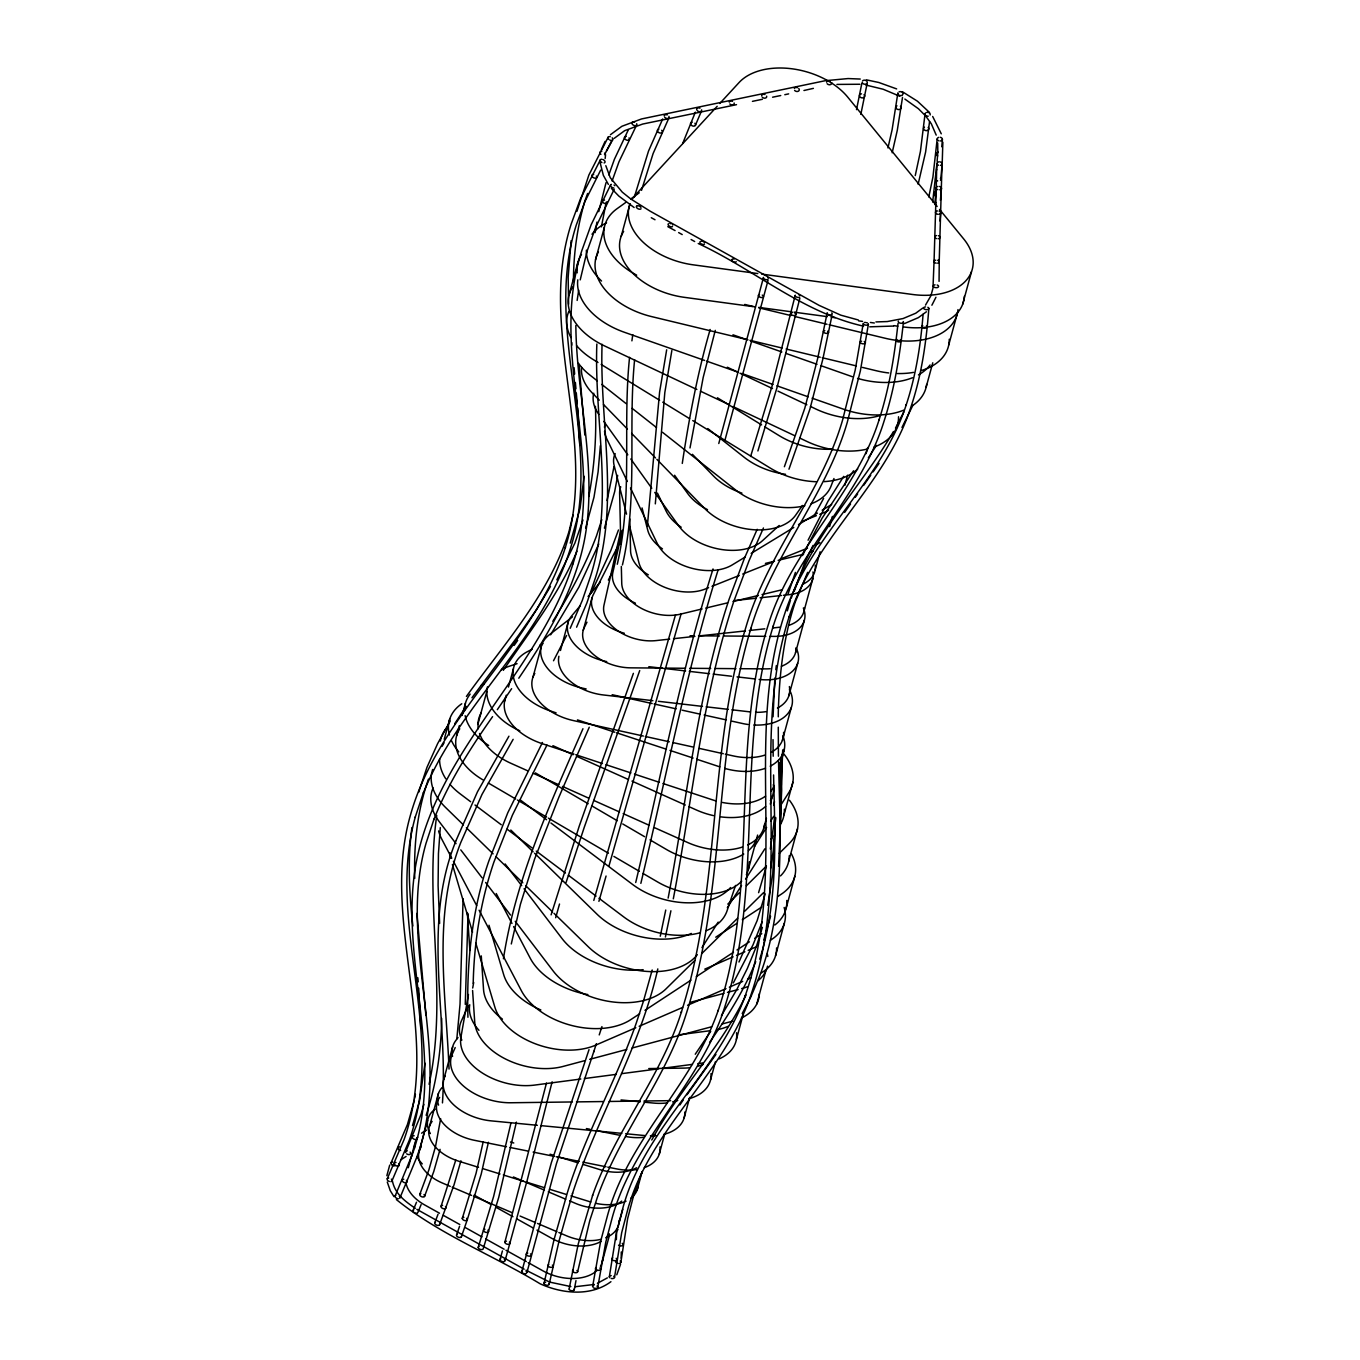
<?xml version="1.0" encoding="UTF-8"?>
<svg xmlns="http://www.w3.org/2000/svg" width="1360" height="1360" viewBox="0 0 1360 1360"><rect width="100%" height="100%" fill="white"/><g stroke="black" fill="none" stroke-linecap="round" stroke-linejoin="round"><path stroke-width="1.5" d="M467.925 1017.28C466.514 964.546 471.444 911.166 488.818 861.067L507.773 812.787L542.453 742.475M773.024 739.602L773.194 756.245M773.058 716.754L774.843 678.028M778.277 727.175L778.43 756.211M778.294 716.839L778.294 712.691C779.263 675.189 783.36 637.449 795.362 601.732L807.636 572.373M934.099 260.134L932.977 288.218L930.937 295.681L925.514 305.099M939.267 259.454L939.063 281.384M621.214 1258.17L621.282 1251.999M936.632 170.085L936.836 165.308M936.19 191.114L936.649 169.337M463.08 898.79L460.037 1004.122L456.841 1038.819M468.01 913.75L465.273 1004.377M596.836 344.063C594.048 421.566 614.652 501.109 590.325 576.929L582.267 600.508L570.214 628.269M602.072 344.301C599.369 422.042 619.888 501.84 595.425 577.864L586.908 602.837L576.606 627.181M775.489 817.819L772.769 873.953L767.72 905.318M782.697 750.006L781.337 785.315M775.625 817.428L773.33 850.289L770.576 868.377M616.352 1239.674L616.675 1229.627M934.116 259.386L936.207 190.366M939.25 260.202L941.97 166.243M441.677 1018.487C441.252 1051.297 436.288 1084.056 426.139 1115.302M584.154 476.272L580.108 508.164L570.231 543.133M473.195 983.484C474.079 942.293 480.624 901.204 493.884 862.138L512.363 815.252L546.975 745.059M440.283 827.611L438.447 853.553L438.09 885.615L439.62 923.44M749.326 861.73L749.071 865.147A60.639 38.573 15.2 0 1 746.368 874.667M937.125 161.296L937.839 151.81M942.242 162.282L942.854 142.188M655.316 503.863L664.819 392.564L671.857 350.472M425.017 1063.163L419.56 1100.852L412.505 1125.587M778.617 866.32L780.81 813.824L779.62 762.841M940.032 221.068L940.729 212.772A2.618 1.683 4.8 0 0 939.131 211.089M600.372 445.706L598.094 471.903L593.997 497.131L585.616 527.986M629.561 357.323C622.438 426.105 633.046 496.298 617.287 564.23M634.61 359.72C627.844 427.958 638.129 497.573 622.438 564.944M779.943 834.241L781.49 790.33L780.674 758.659M934.847 204.051L936.224 187.952A2.618 1.768 4.9 0 1 937.924 186.422M940.406 200.345L941.443 188.275A2.618 1.768 4.9 0 0 939.607 186.456M781.269 769.284L782.918 750.414M937.193 138.958L932.926 177.021L928.795 196.945M936.938 163.472L932.671 202.028M941.766 146.778L942.429 139.281M940.797 179.35L942.157 163.795M774.69 817.768L770.355 848.929M779.909 818.125L781.32 802.332L781.813 754.426M923.083 314.262C920.652 345.117 915.858 375.887 906.066 405.314L906.27 404.702C880.872 483.14 809.54 536.095 784.414 614.686L784.21 615.298C743.937 738.905 788.392 873.511 744.974 996.472L745.178 995.843C717.434 1073.261 646.034 1126.199 623.373 1206.099L616.522 1232.024L609.331 1276.853M928.846 308.431C926.33 341.564 921.74 374.714 911.149 406.317L910.945 406.946C885.683 485.452 814.334 538.407 789.089 616.93L789.293 616.301C749.19 739.959 793.645 874.565 750.023 997.526L749.819 998.155C722.228 1075.607 650.828 1128.477 628.082 1208.258L621.673 1232.738L614.533 1277.329M925.021 114.07L920.431 151.402L915.246 175.593M929.543 121.669L925.616 152.014L918.136 184.246M605.166 158.508L605.557 154.683M440.657 1118.685L435.506 1146.548L428.859 1169.991L419.9 1194.08M442.459 1102.892C448.375 1015.767 421.6 925.293 455.804 841.245M411.944 827.56C407.439 860.2 409.309 893.35 412.862 925.99M897.991 323.544C894.455 356.099 889.185 388.586 879.087 419.815L879.291 419.186C855.882 494.581 791.52 548.675 768.451 624.24L768.247 624.869C728.875 750.091 760.189 886.125 718.097 1010.769L718.301 1010.123C692.784 1084.583 628.473 1138.745 607.546 1215.381L600.627 1241.391L592.586 1286.662M903.414 322.099C899.81 355.47 894.54 388.79 884.17 420.801L883.966 421.43C860.659 496.876 796.314 550.953 773.126 626.467M775.829 669.715L776.322 665.567M647.326 526.32L659.6 392.122L666.672 349.809M620.891 1262.182L627.623 1218.696L634.032 1194.063M897.804 93.381L892.092 129.829L887.944 147.917M902.53 97.359L897.26 130.475L892.177 152.762M436.747 815.439C424.048 904.621 448.409 995.656 429.08 1084.311M631.907 340.85L632.774 334.662M386.852 1175.686L389.708 1165.112M571.132 240.686L568.157 277.253L568.616 304.232M577.15 300.424L578.697 290.156M580.227 279.871L587.061 251.175M773.891 805.46L774.503 801.601M682.278 463.42C689.044 418.302 697.459 373.337 710.158 329.477M689.996 447.967L703.205 377.383L715.275 330.378M597.771 1287.206L605.778 1242.139L612.255 1217.54C633.267 1141.006 697.561 1086.895 722.959 1012.435L723.163 1011.789C765.391 887.162 734.094 751.111 773.33 625.838M863.226 323.527L855.185 370.209L842.503 420.342C821.015 493.935 767.533 553.044 746.079 626.637L745.875 627.266C707.897 752.641 721.174 887.485 681.275 1012.418L681.479 1011.789C661.011 1077.12 615.349 1130.602 592.722 1195.032L592.501 1195.695M868.411 324.105L860.353 370.923L847.212 422.535C825.775 496.162 772.293 555.254 750.771 628.83M503.438 958.783C515.763 877.965 550.613 803.029 582.947 728.739M588.829 496.451C594.422 466.786 596.632 436.475 595.408 406.317M595.119 232.611L596.921 222.139M598.74 211.667L606.033 182.665M601.392 226.865L606.203 202.215M414.732 1098.149L415.412 1094.273M468.469 994.5L460.921 1037.238A54.128 34.425 15.2 0 0 534.735 1085.076L580.805 1079.024M472.702 988.023L473.688 982.447M668.134 898.11C687.276 798.456 696.983 696.32 728.994 599.556L744.413 558.331L757.18 529.295M673.302 898.824C692.427 799.255 702.117 697.204 734.094 600.508M613.972 466.718L607.07 500.531M617.678 475.354L614.686 491.572L604.435 528.156M569.109 1288.991L578.221 1244.043L592.722 1195.032M574.277 1289.654L575.977 1280.627M510.833 1123.462L493.629 1196.426L478.21 1247.46M516.392 1122.136L498.746 1197.327L483.293 1248.514A2.618 1.496 17.4 0 1 479.774 1249.211A2.618 1.496 17.4 0 1 478.958 1246.542M861.781 83.606L856.511 109.633M866.983 84.218L860.829 114.359M483.225 1141.669L476.085 1173.238L462.281 1218.441M488.41 1142.298L481.219 1174.071L467.33 1219.58M665.737 910.044L660.263 936.224M670.905 910.775L665.414 937.006M827.135 313.191L817.649 358.581L804.814 408.17L784.38 466.735M831.878 315.979L822.783 359.363L809.931 409.071L788.97 469.2M511.292 943.959L520.387 904.383L534.667 858.891L558.977 796.977L589.254 727.243M934.371 195.67L935.204 191.641M577.677 1271.6L589.815 1220.43L597.363 1197.361C620.041 1132.931 665.72 1079.415 686.154 1014.033L686.375 1013.387C726.325 888.454 713.048 753.61 750.975 628.201M415.327 816.85C385.492 923.712 447.457 1034.773 409.122 1140.666L391.867 1181.109M610.657 184.807L591.09 224.876L581.978 250.206C547.978 353.005 606.373 460.955 572.985 563.822L573.172 563.244C538.373 673.71 434.843 750.805 415.344 867.476C399.67 963.492 446.352 1061.905 411.689 1156.102M544.034 1283.364L554.081 1239.487L567.545 1192.142M549.185 1284.129L559.215 1240.32L572.645 1193.077M620.687 530.944L603.976 605.217A39.066 24.854 15.2 0 0 656.047 640.594L669.647 639.115M622.353 530.281L612.799 572.73A39.066 24.854 15.2 0 0 635.443 603.177M770.576 916.215L763.81 940.032M765.187 893.911L757.163 920.601L738.973 962.03M766.377 866.167L758.591 892.67M635.715 882.504C660.671 777.818 680.85 671.772 713.031 568.939M640.849 883.371C665.805 778.685 685.984 672.656 718.148 569.823M795.158 295.579L771.868 386.733L750.601 456.484M799.85 298.248L777.002 387.617L757.894 450.959M546.465 1083.087L504.849 1242.275M552.126 1081.795L527.17 1180.344L505.087 1260.601A2.618 1.479 15.7 0 1 501.551 1261.332A2.618 1.479 15.7 0 1 500.718 1258.714M521.747 1271.804L551.327 1162.766L589.016 1049.648M526.881 1272.671L556.461 1163.65L593.912 1051.263M573.019 515.117L568.956 531.658C549.355 594.405 504.016 644.096 466.412 696.422M576.895 211.395L588.863 175.083L608.175 137.156M718.777 443.513L763.402 277.763M724.948 440.198L767.992 280.534M652.188 970.003L643.467 1001.147M657.815 968.915C640.169 1047.761 597.21 1117.359 572.424 1193.723M620.551 1264.273L616.777 1274.813M634.287 197.234L648.499 151.13L662.694 118.949M641.512 190.349L653.123 153.51L668.933 117.912M432.633 769.488L431.545 773.551A66.113 42.058 15.2 0 0 445.57 807.466L463.403 824.857M444.244 739.262L449.769 718.947M569.16 294.576L577.983 262.089M456.62 735.709L459.374 725.56M462.128 715.411L465.443 703.222M595.527 259.811L604.35 227.324M478.006 723.877L486.829 691.39M621.214 236.215L630.054 203.711A64.056 40.749 15.2 0 0 693.158 264.826L757.792 273.564M504.594 701.284L506.243 695.198M508.453 687.072L513.417 668.797M533.035 676.974L541.858 644.487M408.289 1167.713L414.919 1143.335M418.812 1152.838L427.635 1120.334M429.641 1125.876L438.464 1093.372M443.819 1079.262L452.659 1046.775M560.473 650.471L568.191 622.047M583.236 630.309L592.059 597.822M675.546 614.669L593.81 900.405M681.19 613.598L608.94 866.014M602.31 1261.57L609.484 1235.169M619.497 1221.467L622.812 1209.295M637.143 1190L642.107 1171.725M804.049 610.912L812.872 578.425M815.15 570.044L820.114 551.769M659.277 1154.028L664.802 1133.73M795.549 652.664L804.389 620.16M829.634 526.575L832.388 516.426M844.832 485.35L847.586 475.184M788.868 695.742L797.691 663.255M782.425 740.248L791.248 707.761M748.221 869.975L757.044 837.488M684.182 1117.699L689.707 1097.384M778.855 769.267L784.38 748.969M763.657 828.478L766.411 818.312M770.287 804.1L772.48 795.974M866.099 453.645L867.748 447.542M710.566 1079.823L715.53 1061.548M784.023 814.793L792.846 782.306M736.389 1039.431L743.002 1015.07M788.681 861.356L797.504 828.869M756.755 1004.02L765.595 971.533M926.143 387.158L932.773 362.797M785.978 908.82L794.818 876.333M775.54 955.774L784.363 923.27M948.753 344.913L957.576 312.426M962.659 304.266L971.482 271.779M551.106 914.855L579.224 826.166L633.386 673.353M555.679 917.728L559.521 904.026M499.97 1259.649L502.418 1250.962M598.91 901.357L606.067 876.027M414.392 1100.104L407.439 1124.516L391.136 1162.664M416.755 1157.156C454.665 1054.782 396.423 946.747 426.003 843.387L434.044 819.009M440.079 1149.353L433.738 1171.606L424.507 1196.477M423.912 1104.354L421.073 1114.248L405.841 1151.461M455.787 1159.995L441.184 1205.997M460.921 1160.794L454.07 1184.713L439.535 1224.85M787.321 610.861L790.5 600.066M787.933 594.303L795.413 572.407M794.189 591.328L804.372 563.533L813.042 545.428M566.083 882.453L584.239 827.373L639.71 670.582M756.279 946.764L762.382 927.384M759.747 959.208C778.617 899.793 774.894 836.4 773.585 774.979M760.376 974.219C785.485 905.896 779.994 831.674 778.515 760.376M593.674 1051.994L596.377 1043.681M599.233 1034.909L601.936 1026.613M601.8 519.673L596.513 535.823C585.225 565.862 569.789 594.116 552.823 621.282M643.671 1000.501L636.48 1022.431C616.488 1079.959 585.973 1133.271 567.749 1191.479M418.676 792.319L426.972 767.329L437.614 743.648L450.296 720.936M428.468 779.144C417.146 810.832 413.763 844.9 414.749 878.373M735.556 885.411L727.073 910.775A64.056 40.749 15.2 0 1 706.367 930.614M415.123 817.428L423.487 792.489M762.229 921.706L753.066 944.741L733.312 982.957M456.637 1234.761L459.544 1226.329M467.143 1220.107L461.312 1236.954A2.618 1.513 19.1 0 0 461.499 1236.41M582.964 519.979L574.855 543.167L556.852 579.887M733.873 601.171L749.003 560.813L763.453 527.969M608.821 174.879L614.397 159.307L628.388 129.693M612.102 180.982L619.004 161.738L636.616 125.069M633.828 1194.658L642.158 1171.436M586.874 251.753L595.697 227.29L614.244 189.21M587.622 193.477L584.902 200.838C577.235 227.001 573.427 254.218 573.461 281.469M618.477 529.975L610.776 550.698L591.158 592.977M601.375 149.532L605.115 141.389M606.424 150.96L611.456 141.389M434.877 1222.555L438.022 1214.276M833.969 478.516L831.011 486.166A58.752 37.366 15.2 0 1 811.087 503.829M411.893 1155.507L395.233 1195.712M416.568 1157.734L399.806 1198.194M791.248 598.145C812.294 535.415 860.557 487.696 893.469 431.528M682.686 143.446L695.351 112.166M455.991 840.684L477.479 791.809L508.929 736.202M598.774 544.034L578.85 587.197L550.613 634.814M756.483 946.152L747.32 968.524L736.61 989.893L721.446 1015.529M755.735 961.656C744.107 990.505 727.243 1016.923 709.58 1042.406M413.134 1210.349L416.517 1202.206M417.741 1212.746L421.124 1204.603M760.172 974.831L750.567 997.56L742.186 1013.557M695.334 125.426L701.471 111.044M433.84 819.587C448.426 782.68 469.829 749.003 492.575 716.652M576.963 551.191C558.858 594.558 529.499 631.737 503.285 670.327M468.299 1005.618L461.193 1021.394A49.351 31.399 15.2 0 0 461.839 1040.145M455.209 1047.574L452.37 1053.881A49.351 31.399 15.2 0 0 510.935 1102.756L572.373 1101.957M423.3 793.067C459.187 704.174 541.042 641.699 570.129 549.355L570.333 548.76C604.469 442.391 542.368 331.398 576.283 225.029L585.004 201.365L600.678 170.102M387.328 1178.576L404.056 1139.595C442.068 1033.753 380.069 922.743 410.21 815.966C438.413 713.728 533.596 647.768 565.437 547.196L565.233 547.791C599.165 441.439 536.911 330.361 571.183 224.043L580.414 198.917L600.389 159.783M808.061 540.209L828.019 501.228L843.693 476.374M802.417 555.56L822.12 518.143L853.553 470.781M903.754 412.046L895.492 428.111M901.969 427.448L912.781 405.518M566.576 635.494L553.52 660.756M935.935 297.245L931.889 305.218M620.619 540.821L593.249 594.779A40.273 25.619 15.2 0 0 624.291 633.233M586.976 622.217L584.409 627.266A40.273 25.619 15.2 0 0 630.751 667.845L662.303 668.1M608.362 580.057L611.779 573.308M746.045 994.976C721.14 1047.37 679.269 1089.122 651.78 1140.003M813.994 516.052L823.599 498.423M612.629 139.893L604.554 154.649A2.618 1.666 28.7 0 0 604.537 153.153M442.119 746.283L444.04 742.832M513.145 739.33L481.984 794.444L460.836 842.384C432.157 914.923 446.097 993.633 449.038 1069.045M550.477 586.449L537.098 608.77L518.653 635.137L471.954 697.748M754.426 846.583L766.598 827.458M770.661 821.083L773.704 816.306M779.807 806.735L788.936 792.387A66.113 42.058 15.2 0 0 783.564 753.576M701.947 947.614L718.182 922.114M727.328 907.766L741.54 885.462M745.603 879.087L764.881 848.793M770.967 839.239L773.007 836.043M868.326 457.844L876.452 445.4M454.682 723.792L466.123 706.401M679.898 1104.932L683.4 1099.747M695.249 1054.238L710.719 1031.373M497.335 709.665L511.632 688.687M518.789 678.215C542.64 643.008 565.063 606.186 577.881 565.369L578.085 564.791C603.449 486.455 576.572 405.076 575.841 325.482M802.451 505.461L795.736 515.049A54.128 34.425 15.2 0 1 704.667 508.47L656.897 459.374M863.566 485.452L870.723 475.252M873.103 471.852L879.053 463.352M514.148 645.405L517.667 640.39M844.645 512.397L850.544 503.999M855.27 497.284L857.633 493.935M687.021 1094.715L715.938 1054.459M458.031 1037.561L456.025 1040.145A44.999 28.628 15.2 0 0 452.54 1056.448M579.904 606.169L571.727 615.825A42.993 27.353 15.2 0 0 606.73 661.606M588.098 596.513L600.389 582.029M717.179 106.301L635.749 194.633A64.056 40.749 15.2 0 0 632.451 198.917M719.763 103.496L739.143 82.467A64.056 40.749 15.2 0 1 847.739 97.138L937.142 206.448M727.804 904.111L739.245 892.823M746.402 885.768L766.428 866.014M779.297 853.298L789.31 843.421A66.572 42.347 15.2 0 0 789.429 800.207M694.671 960.602L666.06 988.822A66.572 42.347 15.2 0 1 553.146 970.955L515.236 921.281M701.811 953.547L737.579 918.255M744.719 911.2L763.317 892.857M779.144 525.504L762.433 540.753A49.351 31.399 15.2 0 1 678.742 525.861L654.772 492.439M610.436 134.708L621.911 126.276L641.529 118.949L825.095 80.733L848.096 78.557L860.251 79.05M614.176 138.363L624.699 130.645L642.685 124.049L736.508 104.669M922.743 308.057L915.773 313.208L903.04 318.563L887.264 321.555L875.925 321.929M926.415 311.78L918.357 317.645L904.349 323.629M572.526 616.862L549.185 634.882A46.903 29.835 15.2 0 0 582.182 688.075L586.177 688.959M607.359 1277.89L597.414 1283.313M610.929 1281.698C590.597 1296.777 562.054 1293.7 540.124 1283.789C492.745 1255.093 439.484 1234.455 396.372 1199.571M625.583 202.589L617.015 208.726A66.113 42.058 15.2 0 0 636.667 275.145M605.812 165.682L610.249 177.684L622.285 192.151L630.768 198.968L639.268 192.78M715.751 937.193L736.984 923.27M742.288 919.785L761.753 907.018M777.682 896.563L781.218 894.234A65.365 41.582 15.2 0 0 791.469 853.944M639.659 1013.795L630.819 1019.609A65.365 41.582 15.2 0 1 521.356 990.658L479.111 910.231M644.98 1010.327L690.982 980.135M696.303 976.65L733.465 952.272M737.001 949.96L749.394 941.834M754.698 938.349L761.787 933.691M401.149 1159.604L406.079 1156.459M744.855 557.243L732.241 564.91A44.999 28.628 15.2 0 1 657.288 543.558L630.479 488.019M751.162 553.401L793.764 527.476M798.507 524.603L817.428 513.077M822.171 510.204L831.623 504.441M532.219 649.179L527.578 651.576A51.51 32.759 15.2 0 0 550.766 711.093L556.104 712.844M539.971 645.184L543.065 643.586M704.769 969.153L733.159 956.845M736.491 955.4L744.838 951.779M748.187 950.334L754.851 947.427M635.817 1027.718L595.748 1045.109A62.645 39.848 15.2 0 1 494.853 1007.114L475.813 943.126M639.166 1026.273L682.584 1007.454M687.582 1005.278L726.002 988.618M729.334 987.173L742.696 981.376M747.694 979.2L751.043 977.755M802.723 521.135L816.374 515.678M819.774 514.318L823.191 512.958A41.582 26.452 15.2 0 0 828.648 510.136M708.594 587.69L705.194 589.05A41.582 26.452 15.2 0 1 638.894 562.632L629.629 526.269M712.011 586.33L739.313 575.433M742.713 574.056L773.415 561.799M780.249 559.079L807.534 548.182M517.089 663.68L509.32 666.23A56.287 35.802 15.2 0 0 501.449 669.664M690.387 1002.32L723.962 993.344M727.481 992.409L738.089 989.57M584.392 1060.749L563.193 1066.41A58.752 37.366 15.2 0 1 474.725 1022.091L472.583 990.488M589.696 1059.338L626.79 1049.427M632.094 1048.016L711.586 1026.783M722.194 1023.961L732.802 1021.122M765.425 563.397L774.503 561.221M778.141 560.337L803.573 554.251M702.117 608.94L680.323 614.176A39.525 25.143 15.2 0 1 621.741 583.338L621.333 566.44M705.755 608.073L727.549 602.854M732.989 601.545L758.421 595.442M762.042 594.575L782.017 589.781M594.371 1284.452L574.719 1286.781M803.947 90.508L813.399 88.366M784.805 94.707L788.664 93.874M752.437 101.354L762.399 99.28M772.582 97.206L780.725 95.54M678.232 1034.909L710.124 1030.71M584.341 1078.565L616.25 1074.366M621.554 1073.669L658.767 1068.79M662.32 1068.331L692.444 1064.37M697.765 1063.673L703.069 1062.976M893.537 326.06L869.737 326.825M734.808 600.525L756.177 598.23M760.07 597.805L781.439 595.493M783.377 595.289L789.208 594.66A39.066 24.854 15.2 0 0 813.008 571.931M673.54 638.69L694.909 636.378M698.785 635.97L745.416 630.921M749.292 630.496L764.83 628.83M772.599 627.98L780.368 627.147M836.927 84.422L859.843 84.252M648.771 1068.569L683.587 1068.11A49.351 31.399 15.2 0 0 689.418 1067.77M576.47 1101.889L603.092 1101.549M609.229 1101.464L639.948 1101.056M644.045 1101.005L670.667 1100.665M690.064 635.749L694.263 635.783M698.479 635.817L719.508 635.97M723.724 636.004L765.799 636.327M769.998 636.361L774.214 636.395A40.273 25.619 15.2 0 0 803.352 608.005M666.502 668.117L685.44 668.27M689.656 668.304L710.685 668.457M714.901 668.491L735.93 668.661M740.129 668.695L765.374 668.882A40.273 25.619 15.2 0 0 770.185 668.712M621.044 1099.951L640.237 1101.787M644.079 1102.161L653.667 1103.079A44.999 28.628 15.2 0 0 667.403 1102.858M537.353 1125.298L491.3 1120.878A44.999 28.628 15.2 0 1 445.179 1075.777M541.195 1125.655L621.809 1133.356M625.651 1133.73L644.844 1135.566M570.877 1286.577L549.661 1282.106L525.98 1270.189M648.839 666.689L685.593 670.939M689.265 671.364L709.478 673.693M713.15 674.118L731.527 676.243M737.052 676.872L755.429 678.997M652.868 700.672L603.245 694.943A42.993 27.353 15.2 0 1 558.892 656.268M658.376 701.301L702.491 706.401M706.163 706.809L728.229 709.359M731.901 709.784L750.278 711.909M761.702 274.091L912.526 294.474A64.056 40.749 15.2 0 0 963.713 238.952L939.556 209.406M752.879 306.595L684.318 297.33A64.056 40.749 15.2 0 1 623.628 231.404M758.761 307.377L792.064 311.882M794.019 312.154L827.305 316.642M831.232 317.169L835.142 317.713M858.653 320.875L862.563 321.402M870.4 322.473L874.327 323M893.911 325.652L897.821 326.179M863.532 326.145C802.791 312.732 753.967 269.314 698.224 243.508M866.439 79.849L878.798 82.484L896.648 88.91M865.725 85L883.184 89.25L899.759 96.22M586.398 1128.562L589.951 1129.276M598.825 1131.061L620.16 1135.362M506.464 1146.752L474.47 1140.309A41.582 26.452 15.2 0 1 439.637 1097.418M510.017 1147.466L527.799 1151.036M533.137 1152.107L554.455 1156.408M556.24 1156.765L579.343 1161.406M582.896 1162.12L605.999 1166.778M607.784 1167.135L616.675 1168.92A41.582 26.452 15.2 0 0 637.347 1169.447M612.17 694.705L652.154 703.545M654.143 703.987L676.141 708.849M682.142 710.175L700.128 714.153M704.14 715.037L726.121 719.882M732.122 721.208L742.118 723.418A46.903 29.835 15.2 0 0 747.949 724.472M643.331 736.032L573.342 720.562A46.903 29.835 15.2 0 1 534.803 673.404M645.32 736.474L669.307 741.778M673.319 742.662L693.311 747.082M699.312 748.408L723.299 753.712M725.305 754.154L733.295 755.922A46.903 29.835 15.2 0 0 764.677 755.174M858.279 319.974L840.803 315.163L819.06 305.354L650.199 211.208L630.768 198.968M744.753 304.436L754.783 306.85M758.795 307.819L790.908 315.554M794.92 316.523L827.033 324.258M829.039 324.734L885.224 338.266A66.113 42.058 15.2 0 0 957.984 309.621M747.966 339.83L651.644 316.608A66.113 42.058 15.2 0 1 598.417 251.906M749.972 340.306L782.085 348.041M786.097 349.01L820.216 357.221M822.222 357.714L856.324 365.925M862.359 367.387L876.401 370.77A66.113 42.058 15.2 0 0 888.794 372.963M510.476 1141.975L513.774 1142.995M550.086 1154.215L553.384 1155.235M558.331 1156.765L578.136 1162.885M583.083 1164.415L599.59 1169.515A39.525 25.143 15.2 0 0 636.599 1167.781M478.533 1167.322L458.728 1161.202A39.525 25.143 15.2 0 1 432.123 1121.388M483.497 1168.852L499.987 1173.952M503.285 1174.972L523.09 1181.092M526.405 1182.112L544.561 1187.722M549.508 1189.252L566.015 1194.352M570.962 1195.882L590.767 1202.002M577.456 719.899L614.822 732.224M616.607 732.802L666.417 749.241M669.987 750.414L693.107 758.047M696.677 759.22L719.797 766.853M573.971 754.137L541.943 743.58A51.51 32.759 15.2 0 1 505.852 697.102M575.756 754.732L602.446 763.538M605.999 764.711L630.904 772.922M634.474 774.095L659.379 782.323M662.932 783.496L712.759 799.935A51.51 32.759 15.2 0 0 715.853 800.887M732.972 334.815L746.657 339.609M750.567 340.986L781.847 351.968M785.757 353.345L817.037 364.31M820.947 365.687L852.21 376.669M704.599 360.434L624.461 332.299A66.572 42.347 15.2 0 1 577.796 279.837M706.554 361.114L737.834 372.096M741.744 373.473L773.024 384.455M776.934 385.832L808.197 396.814M812.107 398.174L843.387 409.156A66.572 42.347 15.2 0 0 903.669 410.21M513.366 1176.961L544.408 1190.153M548.284 1191.802L565.743 1199.214M569.619 1200.863L575.433 1203.345A39.066 24.854 15.2 0 0 621.69 1201.084M450.228 1186.362L442.476 1183.064A39.066 24.854 15.2 0 1 421.328 1146.701M452.166 1187.178L471.563 1195.423M473.501 1196.256L512.295 1212.746M520.064 1216.044L535.585 1222.64M537.523 1223.456L556.92 1231.701M558.858 1232.534L566.61 1235.832A39.066 24.854 15.2 0 0 600.491 1239.436M552.891 745.671L573.138 754.732M576.81 756.381L628.32 779.467M631.992 781.116L685.338 805.035M689.027 806.684L696.388 809.982A56.287 35.802 15.2 0 0 713.558 815.626M527.51 770.729L510.952 763.317A56.287 35.802 15.2 0 1 479.536 733.482M533.035 773.211L558.79 784.754M562.462 786.403L588.217 797.946M593.742 800.428L619.497 811.971M623.169 813.62L648.924 825.163M654.432 827.628L687.548 842.469A56.287 35.802 15.2 0 0 742.339 847.076M727.345 367.234L738.191 372.351M739.993 373.201L772.514 388.552M777.937 391.102L806.837 404.753M810.458 406.453L815.864 409.02A65.365 41.582 15.2 0 0 879.682 415.633M696.847 389.487L604.707 346.001A65.365 41.582 15.2 0 1 572.645 286.994M700.468 391.187L729.368 404.838M732.972 406.538L794.393 435.54M799.816 438.09L807.041 441.507A65.365 41.582 15.2 0 0 867.459 449.038M667.811 226.678L675.087 230.588M651.287 217.736L655.01 219.759M902.241 91.63L917.422 101.184L929.492 112.438M474.181 1195.117L490.807 1204.382M496.332 1207.459L512.958 1216.724M516.647 1218.781L533.273 1228.046M536.962 1230.103L551.735 1238.331A40.273 25.619 15.2 0 0 601.154 1241.391M439.501 1213.205L424.728 1204.977A40.273 25.619 15.2 0 1 405.892 1182.418M443.19 1215.262L459.816 1224.527M465.358 1227.604L481.967 1236.869M485.656 1238.926L504.135 1249.211M505.971 1250.248L526.286 1261.553M528.139 1262.59L542.895 1270.818A40.273 25.619 15.2 0 0 597.057 1270.444M678.64 232.577L682.21 234.566M691.101 239.53L694.671 241.519M524.161 1269.169L416.857 1209.346M535.398 772.888L588.166 803.726M591.804 805.851L617.27 820.743M622.727 823.939L644.572 836.689M650.029 839.885L666.4 849.456A60.639 38.573 15.2 0 0 743.75 854.063M488.376 783.037L515.661 798.983M517.48 800.054L546.584 817.071M548.403 818.142L608.447 853.23M613.904 856.426L639.37 871.318M643.008 873.443L657.577 881.943A60.639 38.573 15.2 0 0 741.71 881.127M717.4 397.783L761.617 424.898M764.779 426.819L778.991 435.54A62.645 39.848 15.2 0 0 832.932 449.14M597.992 362.491L593.249 359.584A62.645 39.848 15.2 0 1 576.64 345.695M601.154 364.429L659.6 400.248M662.762 402.186L689.605 418.659M692.767 420.58L770.168 468.027A62.645 39.848 15.2 0 0 816.374 481.729M904.859 99.059L918.442 108.749L925.718 116.042L931.311 123.777L936.207 135.116M415.293 1208.292C404.328 1200.829 394.961 1193.604 392.411 1180.99M634.117 207.519L618.834 196.078L611.405 188.428M520.302 799.969L546.55 819.723M550.936 823.004L632.604 884.459A64.056 40.749 15.2 0 0 730.575 887.536M470.628 801.737L460.428 794.053A64.056 40.749 15.2 0 1 449.922 784.312M475.014 805.018L501.262 824.772M507.093 829.158L531.896 847.824M536.265 851.105L565.437 873.052M568.361 875.245L596.071 896.087M598.995 898.297L623.781 916.946A64.056 40.749 15.2 0 0 699.703 932.858M707.795 428.57L744.243 457.317A58.752 37.366 15.2 0 0 785.587 474.317M597.227 380.817L589.628 374.833A58.752 37.366 15.2 0 1 578.459 363.273M601.783 384.404L626.076 403.58M632.145 408.357L656.455 427.533M662.524 432.31L735.403 489.804A58.752 37.366 15.2 0 0 804.831 505.75M510.833 830.059L533.103 851.802M534.599 853.247L596.955 914.141A66.113 42.058 15.2 0 0 691.305 933.436M466.361 827.764L493.102 853.842M496.06 856.749L522.801 882.844M525.759 885.751L552.5 911.846M553.979 913.291L588.132 946.628A66.113 42.058 15.2 0 0 697.323 954.652M692.41 454.325L713.49 475.983A54.128 34.425 15.2 0 0 741.914 493.102M599.301 400.163L592.263 392.955A54.128 34.425 15.2 0 1 581.57 367.404M603.517 404.498L627.385 429.046M631.601 433.381L655.486 457.929M505.121 863.957L521.696 885.683M524.076 888.794L561.969 938.468A66.572 42.347 15.2 0 0 643.161 969.68M456.025 843.659L439.45 821.933A66.572 42.347 15.2 0 1 433.109 787.933M460.768 849.881L482.086 877.812M485.639 882.47L510.51 915.076M674.594 475.252L687.582 493.357A49.351 31.399 15.2 0 0 707.506 509.66M603.84 421.396L627.81 454.835M630.802 459L651.78 488.257M393.975 1196.63L390.286 1190.697L387.277 1182.078M932.671 116.467L941.273 133.807M608.345 184.365L603.347 175.338L600.1 162.554M496.23 893.52L511.972 923.474M513.621 926.619L530.196 958.154A65.365 41.582 15.2 0 0 587.877 994.585M451.775 858.211L441.847 839.29A65.365 41.582 15.2 0 1 438.6 830.943M453.441 861.356L476.629 905.505M657.441 493.102L666.111 511.071A44.999 28.628 15.2 0 0 681.19 527.204M627.334 481.474L606.832 438.991A44.999 28.628 15.2 0 1 604.537 431.29M488.988 925.259L503.676 974.627A62.645 39.848 15.2 0 0 540.855 1009.97M452.421 864.518L472.549 932.161M642.056 507.926L647.734 530.145A41.582 26.452 15.2 0 0 662.473 548.896M626.535 514.148L614.176 465.664A41.582 26.452 15.2 0 1 615.162 453.611M416.891 913.393L425.884 1015.427M417.826 977.738L418.217 981.869M579.122 365.279L584.834 435.081M574.09 367.693L574.651 374.034M575.382 382.483L575.943 388.824M576.317 393.057L577.252 403.614M577.626 407.847L579.802 445.417M418.676 988.176L420.75 1028.007M481.27 955.893L483.548 989.604A58.752 37.366 15.2 0 0 502.418 1019.133M467.313 912.56L469.88 950.47M629.816 518.925L630.564 550.851A39.525 25.143 15.2 0 0 648.346 574.838M620.806 543.898L619.616 493.187A39.525 25.143 15.2 0 1 620.738 486.812M937.703 143.072L937.822 152.558M406.419 1180.344A2.618 1.581 24.1 0 1 406.113 1182.775A2.618 1.581 24.1 0 1 402.475 1181.262A2.618 1.581 24.1 0 1 403.767 1179.256M398.395 1198.755A2.618 1.581 24.1 0 1 395.437 1197.293A2.618 1.581 24.1 0 1 395.794 1195.304M399.296 1196.273A2.618 1.581 24.1 0 1 399.976 1197.497M606.985 201.977A2.618 1.53 27.5 0 1 605.37 203.643A2.618 1.53 27.5 0 1 602.327 201.382A2.618 1.53 27.5 0 1 604.52 200.158M613.768 187.952A2.618 1.53 27.5 0 1 610.793 186.303A2.618 1.53 27.5 0 1 611.388 184.382M614.04 185.045A2.618 1.53 27.5 0 1 614.805 185.708M398.616 1163.599A2.618 1.615 25 0 1 398.276 1166.081A2.618 1.615 25 0 1 394.655 1164.534A2.618 1.615 25 0 1 395.981 1162.46M391.374 1179.12A2.618 1.615 25 0 1 390.898 1181.653M389.317 1181.466A2.618 1.615 25 0 1 387.141 1179.392A2.618 1.615 25 0 1 388.739 1177.998M596.343 176.052A2.618 1.598 28.8 0 1 595.357 178.194A2.618 1.598 28.8 0 1 592.025 176.205A2.618 1.598 28.8 0 1 593.674 174.454M603.109 159.613A2.618 1.598 28.8 0 1 604.979 161.483A2.618 1.598 28.8 0 1 604.095 162.962M601.902 162.571A2.618 1.598 28.8 0 1 600.202 160.344A2.618 1.598 28.8 0 1 602.004 159.29M400.622 1150.509A2.618 1.666 24.9 0 1 398.038 1148.452A2.618 1.666 24.9 0 1 399.636 1146.837M395.114 1165.639A2.618 1.666 24.9 0 1 392.428 1165.316M391.782 1164.857A2.618 1.666 24.9 0 1 392.564 1162.052M600.933 154.343A2.618 1.666 28.7 0 1 599.947 152.252A2.618 1.666 28.7 0 1 601.749 151.368M612.187 137.819A2.618 1.666 28.7 0 1 612.51 140.029A2.618 1.666 28.7 0 1 609.875 140.114M608.804 139.417A2.618 1.666 28.7 0 1 608.107 137.275A2.618 1.666 28.7 0 1 610.266 136.697M417.112 1137.572A2.618 1.717 23.8 0 1 415.514 1139.527A2.618 1.717 23.8 0 1 412.369 1137.572A2.618 1.717 23.8 0 1 414.154 1135.736M410.108 1152.09A2.618 1.717 23.8 0 1 409.921 1154.385A2.618 1.717 23.8 0 1 406.691 1153.841M405.705 1152.583A2.618 1.717 23.8 0 1 407.286 1150.815M629 137.938A2.618 1.734 27.2 0 1 627.929 140.267A2.618 1.734 27.2 0 1 624.563 138.329A2.618 1.734 27.2 0 1 626.314 136.391M636.701 123.743A2.618 1.734 27.2 0 1 634.814 125.664A2.618 1.734 27.2 0 1 631.907 123.148A2.618 1.734 27.2 0 1 634.695 122.009M661.691 130.288A2.618 1.785 25.1 0 1 661.334 132.957A2.618 1.785 25.1 0 1 657.713 131.58A2.618 1.785 25.1 0 1 658.818 129.183M668.933 116.348A2.618 1.785 25.1 0 1 664.666 117.266M664.19 115.957A2.618 1.785 25.1 0 1 667.233 114.92M694.892 123.267A2.618 1.819 23.1 0 1 694.484 126.038A2.618 1.819 23.1 0 1 690.812 124.593A2.618 1.819 23.1 0 1 692.223 122.23M701.624 109.854A2.618 1.819 23.1 0 1 697.17 110.534M696.694 109.565A2.618 1.819 23.1 0 1 699.975 108.154M734.162 102.986A2.618 1.87 21 0 1 729.81 103.989M729.215 102.136A2.618 1.87 21 0 1 732.496 101.32M766.666 96.152A2.618 1.921 18.7 0 1 762.297 97.274M761.634 95.931A2.618 1.921 18.7 0 1 765 94.503M798.762 88.553A2.618 1.955 16.3 0 1 798.201 91.273A2.618 1.955 16.3 0 1 794.597 90.389M794.342 88.366A2.618 1.955 16.3 0 1 797.504 87.686M831.742 82.739A2.618 1.989 13.9 0 1 827.084 83.725M826.608 82.195A2.618 1.989 13.9 0 1 830.246 81.005M864.025 94.639A2.618 2.023 10.9 0 1 863.481 97.682A2.618 2.023 10.9 0 1 859.69 96.458A2.618 2.023 10.9 0 1 861.509 93.84M867.238 81.94A2.618 2.023 10.9 0 1 865.181 84.235A2.618 2.023 10.9 0 1 862.138 82.263M862.614 80.835A2.618 2.023 10.9 0 1 866.643 80.988M900.439 106.301A2.618 2.006 7.8 0 1 900.184 109.174A2.618 2.006 7.8 0 1 896.461 108.681A2.618 2.006 7.8 0 1 896.971 105.842M899.079 91.817A2.618 2.006 7.8 0 1 902.785 94.588M902.343 95.081A2.618 2.006 7.8 0 1 897.872 93.024M928.149 127.415A2.618 1.955 5.6 0 1 927.979 130.186A2.618 1.955 5.6 0 1 924.29 129.914A2.618 1.955 5.6 0 1 924.46 127.143M926.772 112.37A2.618 1.955 5.6 0 1 930.104 114.988M928.234 116.195A2.618 1.955 5.6 0 1 925.667 112.88M937.72 155.89A2.618 1.904 5 0 1 936.717 152.643M940.355 137.275A2.618 1.904 5 0 1 940.457 140.981M939.012 140.896A2.618 1.904 5 0 1 938.672 137.36M940.406 178.313A2.618 1.836 5 0 1 940.474 180.166M937.652 180.948A2.618 1.836 5 0 1 936.394 177.769M940.321 161.925A2.618 1.836 5 0 1 940.44 165.393M938.519 165.274A2.618 1.836 5 0 1 939.131 161.806M935 204.697A2.618 1.768 4.9 0 1 936.309 202.572M941.443 188.19A2.618 1.768 4.9 0 1 939.743 189.805M937.822 189.686A2.618 1.768 4.9 0 1 936.224 187.952M940.729 212.772A2.618 1.683 4.8 0 1 939.029 214.234M937.839 214.268A2.618 1.683 4.8 0 1 935.51 212.602A2.618 1.683 4.8 0 1 937.448 210.936M618.018 1229.763A2.618 1.632 7.7 0 1 616.828 1228.794M938.4 235.688A2.618 1.615 4.7 0 1 939.998 237.371A2.618 1.615 4.7 0 1 938.077 238.731M936.394 238.578A2.618 1.615 4.7 0 1 934.779 236.963A2.618 1.615 4.7 0 1 936.479 235.569M937.669 260.287A2.618 1.53 4.6 0 1 939.284 261.817A2.618 1.53 4.6 0 1 937.618 263.16M936.173 263.16A2.618 1.53 4.6 0 1 934.082 261.664A2.618 1.53 4.6 0 1 935.748 260.185M622.234 1243.329A2.618 1.53 7.4 0 1 622.404 1245.607A2.618 1.53 7.4 0 1 618.545 1245.131M620.143 1261.026A2.618 1.53 7.4 0 1 620.755 1262.624A2.618 1.53 7.4 0 1 618.732 1263.491M617.304 1263.287A2.618 1.53 7.4 0 1 615.689 1261.859A2.618 1.53 7.4 0 1 616.879 1260.533M937.176 285.005A2.618 1.462 4.5 0 1 938.536 286.603A2.618 1.462 4.5 0 1 936.411 287.708M935.459 287.64A2.618 1.462 4.5 0 1 933.351 286.229A2.618 1.462 4.5 0 1 935.017 284.818M616.199 1258.323A2.618 1.479 7.8 0 1 616.148 1260.448A2.618 1.479 7.8 0 1 612.408 1260.006A2.618 1.479 7.8 0 1 612.731 1257.915M613.768 1276.207A2.618 1.479 7.8 0 1 614.176 1278.043A2.618 1.479 7.8 0 1 611.218 1278.451M609.756 1277.703A2.618 1.479 7.8 0 1 611.201 1275.595M926.432 325.839A2.618 1.377 5.1 0 1 926.449 327.811A2.618 1.377 5.1 0 1 922.76 327.59A2.618 1.377 5.1 0 1 922.743 325.618M927.86 307.292A2.618 1.377 5.1 0 1 927.894 309.451A2.618 1.377 5.1 0 1 923.933 308.771A2.618 1.377 5.1 0 1 925.497 306.884M599.845 1268.047A2.618 1.428 9 0 1 599.811 1270.121A2.618 1.428 9 0 1 596.071 1269.611A2.618 1.428 9 0 1 596.377 1267.588M597.006 1286.101A2.618 1.428 9 0 1 597.023 1288.141A2.618 1.428 9 0 1 593.351 1287.75M592.994 1285.914A2.618 1.428 9 0 1 593.742 1285.574M900.422 339.779A2.618 1.326 6.8 0 1 900.388 341.683A2.618 1.326 6.8 0 1 896.648 341.292A2.618 1.326 6.8 0 1 896.937 339.405M903.227 321.606A2.618 1.326 6.8 0 1 901.918 323.204A2.618 1.326 6.8 0 1 898.501 322.32M898.212 321.674A2.618 1.326 6.8 0 1 898.484 321.096M576.912 1270.495A2.618 1.411 10.7 0 1 576.929 1272.518A2.618 1.411 10.7 0 1 573.274 1272.042A2.618 1.411 10.7 0 1 573.257 1270.019M574.09 1289.11A2.618 1.411 10.7 0 1 572.424 1290.793A2.618 1.411 10.7 0 1 569.16 1289.263M864.229 341.53A2.618 1.309 9.1 0 1 864.773 343.604A2.618 1.309 9.1 0 1 860.795 343.06A2.618 1.309 9.1 0 1 861.611 341.173M868.411 324.224A2.618 1.309 9.1 0 1 866.099 325.159A2.618 1.309 9.1 0 1 863.328 323.901M864.365 322.541A2.618 1.309 9.1 0 1 865.555 322.473M866.49 322.626A2.618 1.309 9.1 0 1 867.425 322.966M552.364 1265.123A2.618 1.428 12.4 0 1 552.381 1267.163A2.618 1.428 12.4 0 1 548.743 1266.619A2.618 1.428 12.4 0 1 548.726 1264.579M548.998 1283.568A2.618 1.428 12.4 0 1 547.57 1285.234A2.618 1.428 12.4 0 1 544.221 1283.925A2.618 1.428 12.4 0 1 545.649 1282.259M827.611 331.177A2.618 1.326 11.4 0 1 827.798 333.234A2.618 1.326 11.4 0 1 823.922 332.486A2.618 1.326 11.4 0 1 824.789 330.633M832.031 314.5A2.618 1.326 11.4 0 1 828.92 314.721A2.618 1.326 11.4 0 1 827.169 312.953M831.691 312.987A2.618 1.326 11.4 0 1 832.184 313.531M530.519 1253.886A2.618 1.445 14 0 1 530.264 1256.062A2.618 1.445 14 0 1 526.473 1254.974A2.618 1.445 14 0 1 527.765 1253.087M526.133 1273.589A2.618 1.445 14 0 1 522.495 1272.977A2.618 1.445 14 0 1 522.495 1270.886M526.116 1271.498A2.618 1.445 14 0 1 526.779 1272.246M794.937 313.31A2.618 1.36 13.6 0 1 795.124 315.435A2.618 1.36 13.6 0 1 791.265 314.568A2.618 1.36 13.6 0 1 792.149 312.681M799.561 297.296A2.618 1.36 13.6 0 1 796.45 296.99A2.618 1.36 13.6 0 1 795.26 295.205M799.102 295.069A2.618 1.36 13.6 0 1 799.986 295.749M509.388 1242.173A2.618 1.479 15.7 0 1 508.81 1244.281A2.618 1.479 15.7 0 1 505.138 1243.023A2.618 1.479 15.7 0 1 506.464 1241.17M504.339 1259.394A2.618 1.479 15.7 0 1 504.9 1260.006M762.263 295.103A2.618 1.394 15.9 0 1 762.824 297.347A2.618 1.394 15.9 0 1 758.982 296.599A2.618 1.394 15.9 0 1 759.475 294.559M767.941 279.548A2.618 1.394 15.9 0 1 764.796 279.293A2.618 1.394 15.9 0 1 763.487 277.389M767.737 277.593A2.618 1.394 15.9 0 1 768.315 278.188M487.9 1230.171A2.618 1.496 17.4 0 1 487.696 1232.398A2.618 1.496 17.4 0 1 483.973 1231.293A2.618 1.496 17.4 0 1 484.942 1229.27M736.287 261.8A2.618 1.411 18.2 0 1 733.125 261.63A2.618 1.411 18.2 0 1 731.731 259.59M732.36 259.097A2.618 1.411 18.2 0 1 734.145 259.063M466.599 1218.305A2.618 1.513 19.1 0 1 466.327 1220.6A2.618 1.513 19.1 0 1 462.604 1219.291A2.618 1.513 19.1 0 1 463.879 1217.353M460.938 1237.277A2.618 1.513 19.1 0 1 457.283 1236.631A2.618 1.513 19.1 0 1 457.198 1234.353M704.48 244.171A2.618 1.445 20.5 0 1 701.352 243.95A2.618 1.445 20.5 0 1 699.958 241.808M700.995 241.213A2.618 1.445 20.5 0 1 702.576 241.366M703.732 241.893A2.618 1.445 20.5 0 1 704.582 242.675M445.451 1206.609A2.618 1.53 20.8 0 1 444.873 1208.802A2.618 1.53 20.8 0 1 441.269 1207.34A2.618 1.53 20.8 0 1 442.595 1205.436M438.974 1225.258A2.618 1.53 20.8 0 1 435.421 1224.408A2.618 1.53 20.8 0 1 435.438 1222.147M439.705 1224.306A2.618 1.53 20.8 0 1 439.603 1224.731M672.503 226.644A2.618 1.462 22.9 0 1 669.12 225.998A2.618 1.462 22.9 0 1 668.491 223.72M669.885 223.465A2.618 1.462 22.9 0 1 671.024 223.737M672.486 224.689A2.618 1.462 22.9 0 1 672.775 225.029M423.98 1194.59A2.618 1.547 22.6 0 1 423.827 1196.919A2.618 1.547 22.6 0 1 420.206 1195.729A2.618 1.547 22.6 0 1 420.852 1193.553M417.18 1213.137A2.618 1.547 22.6 0 1 413.661 1212.219A2.618 1.547 22.6 0 1 413.695 1209.941M641.036 208.76A2.618 1.496 25.4 0 1 637.636 208.556A2.618 1.496 25.4 0 1 636.718 205.989M637.228 205.785A2.618 1.496 25.4 0 1 640.934 207.4M964.325 296.31A64.056 40.749 15.2 0 1 903.703 326.961M949.263 339.269A66.113 42.058 15.2 0 1 920.975 370.651M913.546 372.385A66.113 42.058 15.2 0 1 897.226 373.541M601.545 281.027A66.572 42.347 15.2 0 1 586.398 250.155M592.008 234.26A66.572 42.347 15.2 0 1 606.543 222.853M930.087 364.973A66.572 42.347 15.2 0 1 918.442 374.901M912.509 377.723A66.572 42.347 15.2 0 1 857.548 378.386M926.653 384.387A66.572 42.347 15.2 0 1 912.339 405.722M577.201 272.85A65.365 41.582 15.2 0 1 581.468 254.507M898.518 416.789A65.365 41.582 15.2 0 1 874.106 447.049M857.701 468.996A62.645 39.848 15.2 0 1 824.109 481.627M570.979 337.569A62.645 39.848 15.2 0 1 568.888 311.355M571.795 345.151A58.752 37.366 15.2 0 1 571.846 342.652M598.842 414.443A49.351 31.399 15.2 0 1 593.759 393.227M604.486 427.414A44.999 28.628 15.2 0 1 605.2 423.64M819.825 542.623A41.582 26.452 15.2 0 1 814.368 545.445M813.178 550.953A39.525 25.143 15.2 0 1 809.421 552.602M815.269 565.199A39.525 25.143 15.2 0 1 802.519 584.324M804.423 607.767A39.066 24.854 15.2 0 1 788.953 625.311M796.144 647.632A40.273 25.619 15.2 0 1 781.456 666.264M796.314 648.363A42.993 27.353 15.2 0 1 759.101 679.422M789.378 686.562A42.993 27.353 15.2 0 1 777.444 708.033M766.054 711.637A42.993 27.353 15.2 0 1 755.582 712.3M789.429 689.673A46.903 29.835 15.2 0 1 753.899 725.016M783.598 732.343A46.903 29.835 15.2 0 1 771.409 752.267M782.935 735.811A51.51 32.759 15.2 0 1 770.219 766.19M765.442 768.264A51.51 32.759 15.2 0 1 724.676 768.383M774.282 785.655A51.51 32.759 15.2 0 1 770.78 791.367M765.578 796.144A51.51 32.759 15.2 0 1 722.279 802.434M773.33 784.584A56.287 35.802 15.2 0 1 770.389 800.564M765.612 806.412A56.287 35.802 15.2 0 1 720.902 816.884M519.775 730.813A56.287 35.802 15.2 0 1 487.424 686.902M764.643 824.109A56.287 35.802 15.2 0 1 747.711 844.934M478.329 728.722A56.287 35.802 15.2 0 1 481.27 712.759M488.665 745.467A60.639 38.573 15.2 0 1 465.137 715.666M464.525 710.532A60.639 38.573 15.2 0 1 470.152 694.127M481.389 685.117A60.639 38.573 15.2 0 1 484.228 683.757M757.588 835.074A60.639 38.573 15.2 0 1 748.493 850.578M482.902 779.841A60.639 38.573 15.2 0 1 459.765 728.773M458.745 751.825A64.056 40.749 15.2 0 1 451.52 740.741M449.446 735.012A64.056 40.749 15.2 0 1 461.754 703.766M445.825 778.872A64.056 40.749 15.2 0 1 439.603 759.152M440.368 741.047A66.113 42.058 15.2 0 1 447.712 726.546M784.397 809.166A66.113 42.058 15.2 0 1 780.113 824.891M789.276 855.695A66.572 42.347 15.2 0 1 780.487 875.925M786.76 900.473A65.365 41.582 15.2 0 1 774.843 924.987M784.142 907.477A62.645 39.848 15.2 0 1 770.355 940.27M450.67 858.228A62.645 39.848 15.2 0 1 450.075 852.907M776.594 947.92A62.645 39.848 15.2 0 1 761.515 972.774M767.55 966.127A58.752 37.366 15.2 0 1 757.724 980.934M747.507 986.697A58.752 37.366 15.2 0 1 741.625 988.635M767.312 953.972A58.752 37.366 15.2 0 1 767.822 956.471M759.322 993.82A58.752 37.366 15.2 0 1 741.455 1017.977M728.025 1026.375A54.128 34.425 15.2 0 1 716.686 1029.775M478.975 1030.336A54.128 34.425 15.2 0 1 469.744 1004.751M736.559 1032.733A54.128 34.425 15.2 0 1 719.202 1058.879M703.001 1064.472A49.351 31.399 15.2 0 1 697.833 1066.206M711.008 1073.618A49.351 31.399 15.2 0 1 689.01 1098.693M677.688 1100.495A49.351 31.399 15.2 0 1 674.764 1100.597M677.416 1100.376A44.999 28.628 15.2 0 1 672.605 1101.872M684.828 1112.004A44.999 28.628 15.2 0 1 663.782 1134.376M655.877 1135.651A44.999 28.628 15.2 0 1 650.369 1135.855M655.163 1134.376A41.582 26.452 15.2 0 1 650.896 1135.889M643.688 1137.317A41.582 26.452 15.2 0 1 625.498 1136.433M660.008 1146.956A41.582 26.452 15.2 0 1 644.266 1167.679M438.566 1105.119A39.525 25.143 15.2 0 1 442.085 1087.558M638.095 1183.353A39.525 25.143 15.2 0 1 630.87 1198.228M626.042 1201.152A39.525 25.143 15.2 0 1 595.612 1203.294M430.355 1133.56A39.066 24.854 15.2 0 1 435.183 1109.131M619.208 1220.243A39.066 24.854 15.2 0 1 606.356 1237.515M609.263 1233.758A40.273 25.619 15.2 0 1 605.88 1237.957M422.263 1163.888A40.273 25.619 15.2 0 1 417.163 1156.986M414.528 1148.231A40.273 25.619 15.2 0 1 417.741 1137.198M421.6 1133.22A40.273 25.619 15.2 0 1 426.717 1130.075M602.718 1258.323A40.273 25.619 15.2 0 1 600.44 1266.245"/></g></svg>
